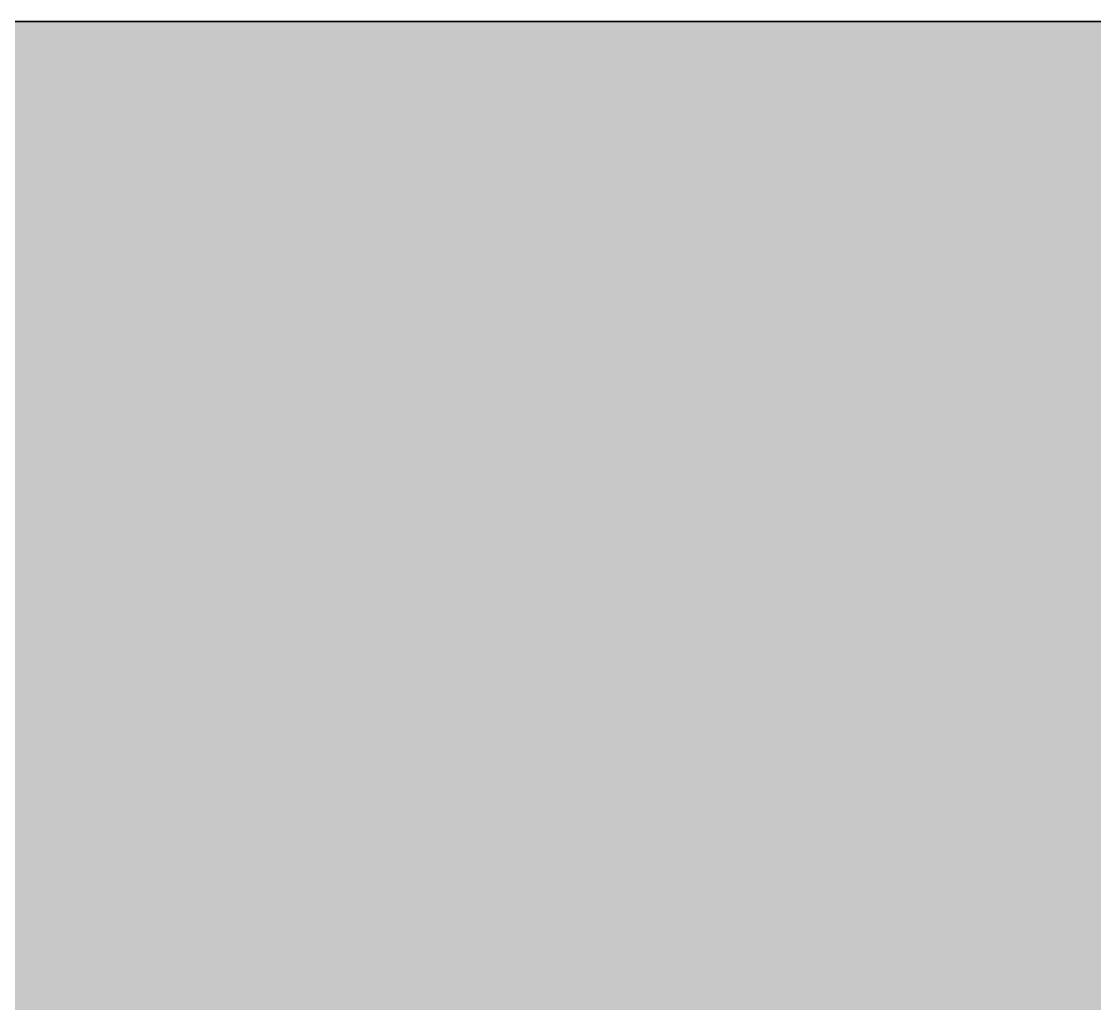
# Model space of a CAD drawing. Header units: metres. Extents: x 294 to 1101, y -498 to -355.
# Drawn here: x 498.88864 to 498.89547, y -471.47626 to -471.47001 of the extents above; entities that cross this region are included whole.
import ezdxf

# ---------------------------------------------------------------- set-up
doc = ezdxf.new("R2010")
doc.units = ezdxf.units.M
doc.layers.add('wall', color=7, linetype='Continuous', lineweight=25)

msp = doc.modelspace()

# ---------------------------------------------------------------- hatches: boundary and pattern name
at = {"layer": 'wall'}
h = msp.add_hatch(color=256, dxfattribs=at)
h.dxf.hatch_style = 1
h.paths.add_polyline_path([(500.0685776, -471.4700109), (500.0516976, -471.4700109), (500.0216976, -471.4700109), (499.9508488, -471.4700109), (499.4499824, -471.4700109), (498.4314917, -471.4700109), (498.1789991, -471.4700109), (497.2380682, -471.4700109), (497.233203, -471.4700109), (493.2195736, -471.4700109), (492.7922721, -471.4700109), (492.5040608, -471.4700109), (492.5029556, -471.4700109), (492.5018549, -471.4700109), (492.5007628, -471.4700109), (492.4996838, -471.4700109), (492.4986221, -471.4700109), (492.4975818, -471.4700109), (492.496567, -471.4700109), (492.4955819, -471.4700109), (492.4946302, -471.4700109), (492.4937157, -471.4700109), (492.4928421, -471.4700109), (492.4920127, -471.4700109), (492.4912309, -471.4700109), (492.4904997, -471.4700109), (492.4898221, -471.4700109), (492.4892006, -471.4700109), (492.4886378, -471.4700109), (492.4881358, -471.4700109), (492.4876967, -471.4700109), (492.4873222, -471.4700109), (492.4870137, -471.4700109), (492.4867725, -471.4700109), (492.4865995, -471.4700109), (492.4864955, -471.4700109), (492.4864608, -471.4700109), (492.3648187, -471.4700109), (492.3328436, -471.4700109), (492.3063253, -471.4700109), (492.3032221, -471.4700109), (492.2999523, -471.4700109), (492.031823, -471.4700109), (489.8948366, -471.4700109), (486.2948366, -471.4700109), (484.7373695, -471.4700109), (484.7373695, -471.6700109), (500.0685776, -471.6700109)])

# ---------------------------------------------------------------- linework, layer by layer
for p, q in [((506.3764345, -471.4700109), (486.2948366, -471.4700109)), ((506.3764345, -471.4700109), (489.8948366, -471.4700109)), ((500.0685776, -471.4700109), (491.5922721, -471.4700109)), ((493.2195736, -471.4700109), (499.4499824, -471.4700109)), ((493.3195736, -471.4700109), (499.3499824, -471.4700109)), ((493.4195736, -471.4700109), (499.2499824, -471.4700109)), ((498.0789991, -471.4700109), (499.6789991, -471.4700109)), ((498.0789991, -471.4700109), (499.6789991, -471.4700109)), ((498.0789991, -471.4700109), (499.6789991, -471.4700109)), ((498.4314917, -471.4700109), (499.8789991, -471.4700109)), ((498.4513353, -471.4700109), (499.3513353, -471.4700109)), ((498.6146875, -471.4700109), (498.8889128, -471.4700109)), ((498.6199917, -471.4700109), (499.2499824, -471.4700109)), ((498.7791053, -471.4700109), (499.0192128, -471.4700109)), ((498.7979999, -471.4700109), (498.9169298, -471.4700109)), ((498.8203759, -471.4700109), (498.8889151, -471.4700109)), ((498.8203782, -471.4700109), (498.8889174, -471.4700109)), ((498.8456105, -471.4700109), (498.9044633, -471.4700109)), ((498.8594269, -471.4700109), (498.8893999, -471.4700109)), ((498.8688932, -471.4700109), (498.9282937, -471.4700109)), ((498.8727746, -471.4700109), (498.8921034, -471.4700109)), ((498.884335, -471.4700109), (498.9006007, -471.4700109)), ((498.884335, -471.4700109), (498.9042315, -471.4700109)), ((498.8868067, -471.4700109), (498.9035659, -471.4700109)), ((498.8881262, -471.4700109), (499.0557358, -471.4700109)), ((498.888386, -471.4700109), (498.8893999, -471.4700109)), ((498.8889006, -471.4700109), (498.8890737, -471.4700109)), ((498.8889016, -471.4700109), (498.8890743, -471.4700109)), ((498.8889016, -471.4700109), (498.8889586, -471.4700109)), ((498.8889037, -471.4700109), (498.8891594, -471.4700109)), ((498.8889037, -471.4700109), (498.8889684, -471.4700109)), ((498.8889058, -471.4700109), (498.8890787, -471.4700109)), ((498.888906, -471.4700109), (498.8894128, -471.4700109)), ((498.888907, -471.4700109), (498.8891426, -471.4700109)), ((498.8889088, -471.4700109), (498.8889586, -471.4700109)), ((498.8889193, -471.4700109), (498.8891266, -471.4700109)), ((498.8889208, -471.4700109), (498.8889684, -471.4700109)), ((498.8889208, -471.4700109), (498.8891587, -471.4700109)), ((498.8889208, -471.4700109), (498.889259, -471.4700109)), ((498.8889282, -471.4700109), (498.8891576, -471.4700109)), ((498.8889289, -471.4700109), (498.889431, -471.4700109)), ((498.8889586, -471.4700109), (498.8889874, -471.4700109)), ((498.8889586, -471.4700109), (498.8889895, -471.4700109)), ((498.8889684, -471.4700109), (498.8891587, -471.4700109)), ((498.8889874, -471.4700109), (498.8890743, -471.4700109)), ((498.8889895, -471.4700109), (498.8890293, -471.4700109)), ((498.8890293, -471.4700109), (498.8890727, -471.4700109)), ((498.8890661, -471.4700109), (498.8891359, -471.4700109)), ((498.8890661, -471.4700109), (498.8891291, -471.4700109)), ((498.8890687, -471.4700109), (498.8895709, -471.4700109)), ((498.8890687, -471.4700109), (498.8894128, -471.4700109)), ((498.8890727, -471.4700109), (498.8891261, -471.4700109)), ((498.8890734, -471.4700109), (498.889113, -471.4700109)), ((498.8890743, -471.4700109), (498.8891139, -471.4700109)), ((498.8890743, -471.4700109), (498.8891274, -471.4700109)), ((498.8890787, -471.4700109), (498.889463, -471.4700109)), ((498.8890977, -471.4700109), (498.8891274, -471.4700109)), ((498.8891261, -471.4700109), (498.8897155, -471.4700109)), ((498.8891265, -471.4700109), (498.8897162, -471.4700109)), ((498.8891266, -471.4700109), (498.8891576, -471.4700109)), ((498.889127, -471.4700109), (498.8892936, -471.4700109)), ((498.8891274, -471.4700109), (498.8895697, -471.4700109)), ((498.8891426, -471.4700109), (498.8893145, -471.4700109)), ((498.8891576, -471.4700109), (498.8892964, -471.4700109)), ((498.8891576, -471.4700109), (498.8893635, -471.4700109)), ((498.8891576, -471.4700109), (498.8893145, -471.4700109)), ((498.8891587, -471.4700109), (498.8893885, -471.4700109)), ((498.8891587, -471.4700109), (498.8893877, -471.4700109)), ((498.8891594, -471.4700109), (498.8898873, -471.4700109)), ((498.8891594, -471.4700109), (498.8893766, -471.4700109)), ((498.8891594, -471.4700109), (498.8895709, -471.4700109)), ((498.8892332, -471.4700109), (498.8892638, -471.4700109)), ((498.889259, -471.4700109), (498.8893885, -471.4700109)), ((498.8892638, -471.4700109), (498.8892964, -471.4700109)), ((498.8892926, -471.4700109), (498.8895854, -471.4700109)), ((498.8892936, -471.4700109), (498.8895697, -471.4700109)), ((498.8892964, -471.4700109), (498.8897171, -471.4700109)), ((498.8892964, -471.4700109), (498.8893635, -471.4700109)), ((498.8893145, -471.4700109), (498.8894137, -471.4700109)), ((498.8893145, -471.4700109), (498.8894603, -471.4700109)), ((498.8893355, -471.4700109), (498.8894897, -471.4700109)), ((498.8893635, -471.4700109), (498.8894603, -471.4700109)), ((498.8893635, -471.4700109), (498.889632, -471.4700109)), ((498.8893766, -471.4700109), (498.8898301, -471.4700109)), ((498.8893877, -471.4700109), (498.8898292, -471.4700109)), ((498.8893885, -471.4700109), (498.8894612, -471.4700109)), ((498.8893885, -471.4700109), (498.8894613, -471.4700109)), ((498.8893999, -471.4700109), (498.8914273, -471.4700109)), ((498.8893999, -471.4700109), (498.949346, -471.4700109)), ((498.8894128, -471.4700109), (498.889463, -471.4700109)), ((498.8894128, -471.4700109), (498.8896208, -471.4700109)), ((498.8894137, -471.4700109), (498.8894604, -471.4700109)), ((498.889431, -471.4700109), (498.8894608, -471.4700109)), ((498.8894603, -471.4700109), (498.8897175, -471.4700109)), ((498.8894604, -471.4700109), (498.8897177, -471.4700109)), ((498.8894608, -471.4700109), (498.8897177, -471.4700109)), ((498.8894612, -471.4700109), (498.8897727, -471.4700109)), ((498.8894613, -471.4700109), (498.8898292, -471.4700109)), ((498.8894613, -471.4700109), (498.8897914, -471.4700109)), ((498.889463, -471.4700109), (498.8895146, -471.4700109)), ((498.8894897, -471.4700109), (498.8897171, -471.4700109)), ((498.8895036, -471.4700109), (498.889587, -471.4700109)), ((498.8895036, -471.4700109), (498.8897164, -471.4700109)), ((498.8895146, -471.4700109), (498.8895908, -471.4700109)), ((498.8895155, -471.4700109), (498.8895791, -471.4700109)), ((498.8895697, -471.4700109), (498.8897164, -471.4700109)), ((498.8895697, -471.4700109), (498.8897927, -471.4700109)), ((498.8895697, -471.4700109), (498.8897928, -471.4700109)), ((498.8895709, -471.4700109), (498.8898552, -471.4700109)), ((498.8895709, -471.4700109), (498.8899473, -471.4700109)), ((498.8895789, -471.4700109), (498.8897917, -471.4700109)), ((498.8895792, -471.4700109), (498.8896777, -471.4700109)), ((498.8895854, -471.4700109), (498.8897155, -471.4700109)), ((498.8895863, -471.4700109), (498.8897925, -471.4700109)), ((498.8895868, -471.4700109), (498.8897921, -471.4700109)), ((498.889587, -471.4700109), (498.8897172, -471.4700109)), ((498.8895908, -471.4700109), (498.8904225, -471.4700109)), ((498.8895908, -471.4700109), (498.8902259, -471.4700109)), ((498.8896208, -471.4700109), (498.8899477, -471.4700109)), ((498.889632, -471.4700109), (498.8897174, -471.4700109)), ((498.8896506, -471.4700109), (498.8896922, -471.4700109)), ((498.8896506, -471.4700109), (498.8896918, -471.4700109)), ((498.8896777, -471.4700109), (498.8897087, -471.4700109)), ((498.8896777, -471.4700109), (498.8897066, -471.4700109)), ((498.8897066, -471.4700109), (498.8897717, -471.4700109)), ((498.8897068, -471.4700109), (498.8897758, -471.4700109)), ((498.8897068, -471.4700109), (498.8897493, -471.4700109)), ((498.8897087, -471.4700109), (498.8897502, -471.4700109)), ((498.8897155, -471.4700109), (498.8897915, -471.4700109)), ((498.8897171, -471.4700109), (498.8897716, -471.4700109)), ((498.8897174, -471.4700109), (498.8897718, -471.4700109)), ((498.8897175, -471.4700109), (498.8897719, -471.4700109)), ((498.8897177, -471.4700109), (498.8897721, -471.4700109)), ((498.889718, -471.4700109), (498.8897727, -471.4700109)), ((498.8897493, -471.4700109), (498.8897918, -471.4700109)), ((498.8897502, -471.4700109), (498.8897921, -471.4700109)), ((498.8897502, -471.4700109), (498.8897921, -471.4700109)), ((498.8897638, -471.4700109), (498.8897931, -471.4700109)), ((498.8897715, -471.4700109), (498.8898277, -471.4700109)), ((498.8897716, -471.4700109), (498.8898277, -471.4700109)), ((498.8897718, -471.4700109), (498.8898279, -471.4700109)), ((498.8897719, -471.4700109), (498.889828, -471.4700109)), ((498.8897721, -471.4700109), (498.8898282, -471.4700109)), ((498.8897727, -471.4700109), (498.8898289, -471.4700109)), ((498.8897914, -471.4700109), (498.8898289, -471.4700109)), ((498.8897915, -471.4700109), (498.8908636, -471.4700109)), ((498.8897925, -471.4700109), (498.8904056, -471.4700109)), ((498.8897927, -471.4700109), (498.8899441, -471.4700109)), ((498.8897928, -471.4700109), (498.889827, -471.4700109)), ((498.8897933, -471.4700109), (498.8898274, -471.4700109)), ((498.8898277, -471.4700109), (498.8898854, -471.4700109)), ((498.8898279, -471.4700109), (498.8898857, -471.4700109)), ((498.889828, -471.4700109), (498.8898858, -471.4700109)), ((498.8898282, -471.4700109), (498.889886, -471.4700109)), ((498.8898289, -471.4700109), (498.8898866, -471.4700109)), ((498.889829, -471.4700109), (498.8898867, -471.4700109)), ((498.8898292, -471.4700109), (498.8898869, -471.4700109)), ((498.8898301, -471.4700109), (498.8898857, -471.4700109)), ((498.8898301, -471.4700109), (498.889887, -471.4700109)), ((498.8898437, -471.4700109), (498.8898854, -471.4700109)), ((498.8898552, -471.4700109), (498.8899477, -471.4700109)), ((498.8898852, -471.4700109), (498.8899265, -471.4700109)), ((498.8898854, -471.4700109), (498.8899448, -471.4700109)), ((498.8898854, -471.4700109), (498.8899449, -471.4700109)), ((498.8898857, -471.4700109), (498.8899451, -471.4700109)), ((498.8898858, -471.4700109), (498.8899452, -471.4700109)), ((498.889886, -471.4700109), (498.8899454, -471.4700109)), ((498.8898866, -471.4700109), (498.889946, -471.4700109)), ((498.8898867, -471.4700109), (498.8899462, -471.4700109)), ((498.8898869, -471.4700109), (498.8899464, -471.4700109)), ((498.889887, -471.4700109), (498.8899465, -471.4700109)), ((498.8898873, -471.4700109), (498.8899467, -471.4700109)), ((498.8898873, -471.4700109), (498.8899471, -471.4700109)), ((498.8899441, -471.4700109), (498.8904223, -471.4700109)), ((498.8899448, -471.4700109), (498.8900032, -471.4700109)), ((498.8899449, -471.4700109), (498.8900032, -471.4700109)), ((498.8899451, -471.4700109), (498.8900034, -471.4700109)), ((498.8899452, -471.4700109), (498.8900036, -471.4700109)), ((498.8899454, -471.4700109), (498.8900037, -471.4700109)), ((498.889946, -471.4700109), (498.8900044, -471.4700109)), ((498.8899462, -471.4700109), (498.8900045, -471.4700109)), ((498.8899464, -471.4700109), (498.8900047, -471.4700109)), ((498.8899465, -471.4700109), (498.8900048, -471.4700109)), ((498.8899467, -471.4700109), (498.890005, -471.4700109)), ((498.8899473, -471.4700109), (498.8900054, -471.4700109)), ((498.8899477, -471.4700109), (498.8900658, -471.4700109)), ((498.8900032, -471.4700109), (498.890063, -471.4700109)), ((498.8900032, -471.4700109), (498.890063, -471.4700109)), ((498.8900034, -471.4700109), (498.8900632, -471.4700109)), ((498.8900036, -471.4700109), (498.8900634, -471.4700109)), ((498.8900037, -471.4700109), (498.8900635, -471.4700109)), ((498.8900044, -471.4700109), (498.8900642, -471.4700109)), ((498.8900045, -471.4700109), (498.8900643, -471.4700109)), ((498.8900047, -471.4700109), (498.8900645, -471.4700109)), ((498.8900048, -471.4700109), (498.8900647, -471.4700109)), ((498.890005, -471.4700109), (498.8900648, -471.4700109)), ((498.8900054, -471.4700109), (498.8900654, -471.4700109)), ((498.8900462, -471.4700109), (498.8900874, -471.4700109)), ((498.8900601, -471.4700109), (498.8904169, -471.4700109)), ((498.890063, -471.4700109), (498.8901242, -471.4700109)), ((498.890063, -471.4700109), (498.8901244, -471.4700109)), ((498.8900632, -471.4700109), (498.8901245, -471.4700109)), ((498.8900634, -471.4700109), (498.8901247, -471.4700109)), ((498.8900635, -471.4700109), (498.8901248, -471.4700109)), ((498.8900642, -471.4700109), (498.8901254, -471.4700109)), ((498.8900643, -471.4700109), (498.8901256, -471.4700109)), ((498.8900645, -471.4700109), (498.8901258, -471.4700109)), ((498.8900647, -471.4700109), (498.890126, -471.4700109)), ((498.8900648, -471.4700109), (498.8901261, -471.4700109)), ((498.8900654, -471.4700109), (498.8901265, -471.4700109)), ((498.8900658, -471.4700109), (498.8901899, -471.4700109)), ((498.8901242, -471.4700109), (498.890187, -471.4700109)), ((498.8901244, -471.4700109), (498.8901871, -471.4700109)), ((498.8901245, -471.4700109), (498.8901873, -471.4700109)), ((498.8901247, -471.4700109), (498.8901875, -471.4700109)), ((498.8901248, -471.4700109), (498.8901876, -471.4700109)), ((498.8901254, -471.4700109), (498.8901882, -471.4700109)), ((498.8901256, -471.4700109), (498.8901884, -471.4700109)), ((498.8901258, -471.4700109), (498.8901885, -471.4700109)), ((498.890126, -471.4700109), (498.8901888, -471.4700109)), ((498.8901261, -471.4700109), (498.8901889, -471.4700109)), ((498.8901265, -471.4700109), (498.8901895, -471.4700109)), ((498.8901634, -471.4700109), (498.8902155, -471.4700109)), ((498.8901868, -471.4700109), (498.8902436, -471.4700109)), ((498.890187, -471.4700109), (498.8902438, -471.4700109)), ((498.8901873, -471.4700109), (498.8902441, -471.4700109)), ((498.8901875, -471.4700109), (498.8902443, -471.4700109)), ((498.8901876, -471.4700109), (498.8902444, -471.4700109)), ((498.8901882, -471.4700109), (498.890245, -471.4700109)), ((498.8901884, -471.4700109), (498.8902452, -471.4700109)), ((498.8901885, -471.4700109), (498.8902453, -471.4700109)), ((498.8901888, -471.4700109), (498.8902457, -471.4700109)), ((498.8901889, -471.4700109), (498.8902457, -471.4700109)), ((498.8901895, -471.4700109), (498.8902698, -471.4700109)), ((498.8901895, -471.4700109), (498.890246, -471.4700109)), ((498.8901899, -471.4700109), (498.8903046, -471.4700109)), ((498.8901899, -471.4700109), (498.8902355, -471.4700109)), ((498.8902259, -471.4700109), (498.8902662, -471.4700109)), ((498.8902355, -471.4700109), (498.8903138, -471.4700109)), ((498.8902438, -471.4700109), (498.8903017, -471.4700109)), ((498.8902439, -471.4700109), (498.8903019, -471.4700109)), ((498.8902439, -471.4700109), (498.8903019, -471.4700109)), ((498.8902439, -471.4700109), (498.8903018, -471.4700109)), ((498.8902441, -471.4700109), (498.890302, -471.4700109)), ((498.8902443, -471.4700109), (498.8903022, -471.4700109)), ((498.8902444, -471.4700109), (498.8903023, -471.4700109)), ((498.890245, -471.4700109), (498.8903029, -471.4700109)), ((498.8902452, -471.4700109), (498.8903031, -471.4700109)), ((498.8902453, -471.4700109), (498.8903033, -471.4700109)), ((498.8902457, -471.4700109), (498.8903036, -471.4700109)), ((498.8902457, -471.4700109), (498.8903036, -471.4700109)), ((498.8902662, -471.4700109), (498.8903138, -471.4700109)), ((498.8902698, -471.4700109), (498.890304, -471.4700109)), ((498.8902698, -471.4700109), (498.8903698, -471.4700109)), ((498.8902698, -471.4700109), (498.89037, -471.4700109)), ((498.8902751, -471.4700109), (498.8903043, -471.4700109)), ((498.8903017, -471.4700109), (498.8903608, -471.4700109)), ((498.8903019, -471.4700109), (498.890361, -471.4700109)), ((498.8903019, -471.4700109), (498.8903609, -471.4700109)), ((498.890302, -471.4700109), (498.890361, -471.4700109)), ((498.8903022, -471.4700109), (498.8903613, -471.4700109)), ((498.8903023, -471.4700109), (498.8903613, -471.4700109)), ((498.8903029, -471.4700109), (498.890362, -471.4700109)), ((498.8903031, -471.4700109), (498.8903622, -471.4700109)), ((498.8903033, -471.4700109), (498.8903623, -471.4700109)), ((498.8903036, -471.4700109), (498.8903627, -471.4700109)), ((498.8903036, -471.4700109), (498.8903627, -471.4700109)), ((498.8903046, -471.4700109), (498.8904238, -471.4700109)), ((498.8903138, -471.4700109), (498.8904225, -471.4700109)), ((498.8903138, -471.4700109), (498.8903639, -471.4700109)), ((498.8903607, -471.4700109), (498.8904189, -471.4700109)), ((498.8903608, -471.4700109), (498.8904209, -471.4700109)), ((498.8903609, -471.4700109), (498.8904211, -471.4700109)), ((498.890361, -471.4700109), (498.8904212, -471.4700109)), ((498.890361, -471.4700109), (498.8904212, -471.4700109)), ((498.8903613, -471.4700109), (498.8904215, -471.4700109)), ((498.890362, -471.4700109), (498.8904221, -471.4700109)), ((498.8903622, -471.4700109), (498.8904224, -471.4700109)), ((498.8903623, -471.4700109), (498.8904225, -471.4700109)), ((498.8903627, -471.4700109), (498.8904228, -471.4700109)), ((498.8903639, -471.4700109), (498.8904232, -471.4700109)), ((498.89037, -471.4700109), (498.8904822, -471.4700109)), ((498.89037, -471.4700109), (498.8904487, -471.4700109)), ((498.8904169, -471.4700109), (498.8906842, -471.4700109)), ((498.8904179, -471.4700109), (498.8904466, -471.4700109)), ((498.8904189, -471.4700109), (498.8904798, -471.4700109)), ((498.8904209, -471.4700109), (498.8904799, -471.4700109)), ((498.8904215, -471.4700109), (498.8904805, -471.4700109)), ((498.8904215, -471.4700109), (498.8904805, -471.4700109)), ((498.8904221, -471.4700109), (498.8904811, -471.4700109)), ((498.8904223, -471.4700109), (498.8906852, -471.4700109)), ((498.8904223, -471.4700109), (498.8905392, -471.4700109)), ((498.8904224, -471.4700109), (498.8904814, -471.4700109)), ((498.8904225, -471.4700109), (498.8904815, -471.4700109)), ((498.8904225, -471.4700109), (498.8906648, -471.4700109)), ((498.8904225, -471.4700109), (498.8904917, -471.4700109)), ((498.8904225, -471.4700109), (498.8906246, -471.4700109)), ((498.8904228, -471.4700109), (498.8904818, -471.4700109)), ((498.8904232, -471.4700109), (498.8904917, -471.4700109)), ((498.8904238, -471.4700109), (498.8905428, -471.4700109)), ((498.8904416, -471.4700109), (498.8904802, -471.4700109)), ((498.8904466, -471.4700109), (498.8906288, -471.4700109)), ((498.8904487, -471.4700109), (498.8905258, -471.4700109)), ((498.8904798, -471.4700109), (498.8905398, -471.4700109)), ((498.8904799, -471.4700109), (498.8905399, -471.4700109)), ((498.8904801, -471.4700109), (498.8905401, -471.4700109)), ((498.8904802, -471.4700109), (498.8905402, -471.4700109)), ((498.8904802, -471.4700109), (498.8905402, -471.4700109)), ((498.8904805, -471.4700109), (498.8905405, -471.4700109)), ((498.8904805, -471.4700109), (498.8905405, -471.4700109)), ((498.8904811, -471.4700109), (498.8905411, -471.4700109)), ((498.8904814, -471.4700109), (498.8905414, -471.4700109)), ((498.8904815, -471.4700109), (498.8905415, -471.4700109)), ((498.8904818, -471.4700109), (498.8905418, -471.4700109)), ((498.8904822, -471.4700109), (498.8905087, -471.4700109)), ((498.8904917, -471.4700109), (498.8905749, -471.4700109)), ((498.8905087, -471.4700109), (498.8905425, -471.4700109)), ((498.8905087, -471.4700109), (498.8905422, -471.4700109)), ((498.8905168, -471.4700109), (498.8905428, -471.4700109)), ((498.8905398, -471.4700109), (498.8906008, -471.4700109)), ((498.8905399, -471.4700109), (498.8906009, -471.4700109)), ((498.8905401, -471.4700109), (498.8906011, -471.4700109)), ((498.8905402, -471.4700109), (498.8906012, -471.4700109)), ((498.8905402, -471.4700109), (498.8906013, -471.4700109)), ((498.8905405, -471.4700109), (498.8906015, -471.4700109)), ((498.8905405, -471.4700109), (498.8906015, -471.4700109)), ((498.8905411, -471.4700109), (498.8906021, -471.4700109)), ((498.8905414, -471.4700109), (498.8906024, -471.4700109)), ((498.8905415, -471.4700109), (498.8906025, -471.4700109)), ((498.8905418, -471.4700109), (498.8906028, -471.4700109)), ((498.8905425, -471.4700109), (498.8906032, -471.4700109)), ((498.8905425, -471.4700109), (498.8906314, -471.4700109)), ((498.8905428, -471.4700109), (498.8906658, -471.4700109)), ((498.8905563, -471.4700109), (498.8906667, -471.4700109)), ((498.8905749, -471.4700109), (498.8906648, -471.4700109)), ((498.8906008, -471.4700109), (498.8906628, -471.4700109)), ((498.8906009, -471.4700109), (498.8906629, -471.4700109)), ((498.8906011, -471.4700109), (498.8906631, -471.4700109)), ((498.8906012, -471.4700109), (498.8906632, -471.4700109)), ((498.8906013, -471.4700109), (498.8906633, -471.4700109)), ((498.8906015, -471.4700109), (498.8906635, -471.4700109)), ((498.8906021, -471.4700109), (498.8906641, -471.4700109)), ((498.8906024, -471.4700109), (498.8906644, -471.4700109)), ((498.8906025, -471.4700109), (498.8906645, -471.4700109)), ((498.8906028, -471.4700109), (498.8906648, -471.4700109)), ((498.8906032, -471.4700109), (498.8906314, -471.4700109)), ((498.890623, -471.4700109), (498.8906635, -471.4700109)), ((498.890623, -471.4700109), (498.8906635, -471.4700109)), ((498.8906288, -471.4700109), (498.8911455, -471.4700109)), ((498.8906288, -471.4700109), (498.8907244, -471.4700109)), ((498.8906314, -471.4700109), (498.8906667, -471.4700109)), ((498.8906314, -471.4700109), (498.8906655, -471.4700109)), ((498.8906628, -471.4700109), (498.8907184, -471.4700109)), ((498.8906629, -471.4700109), (498.8907186, -471.4700109)), ((498.8906631, -471.4700109), (498.8907189, -471.4700109)), ((498.8906632, -471.4700109), (498.8907189, -471.4700109)), ((498.8906633, -471.4700109), (498.8907191, -471.4700109)), ((498.8906635, -471.4700109), (498.8907192, -471.4700109)), ((498.8906635, -471.4700109), (498.8907192, -471.4700109)), ((498.8906641, -471.4700109), (498.8907198, -471.4700109)), ((498.8906644, -471.4700109), (498.8907201, -471.4700109)), ((498.8906645, -471.4700109), (498.8907202, -471.4700109)), ((498.8906648, -471.4700109), (498.8907205, -471.4700109)), ((498.8906648, -471.4700109), (498.890697, -471.4700109)), ((498.8906648, -471.4700109), (498.8907752, -471.4700109)), ((498.8906655, -471.4700109), (498.8907209, -471.4700109)), ((498.8906655, -471.4700109), (498.8907473, -471.4700109)), ((498.8906658, -471.4700109), (498.8907781, -471.4700109)), ((498.8906658, -471.4700109), (498.890737, -471.4700109)), ((498.8906852, -471.4700109), (498.8908647, -471.4700109)), ((498.890697, -471.4700109), (498.890737, -471.4700109)), ((498.8907186, -471.4700109), (498.8907751, -471.4700109)), ((498.8907189, -471.4700109), (498.8907754, -471.4700109)), ((498.8907189, -471.4700109), (498.8907754, -471.4700109)), ((498.8907191, -471.4700109), (498.8907756, -471.4700109)), ((498.8907192, -471.4700109), (498.8907757, -471.4700109)), ((498.8907192, -471.4700109), (498.8907757, -471.4700109)), ((498.8907198, -471.4700109), (498.8907763, -471.4700109)), ((498.8907201, -471.4700109), (498.8907766, -471.4700109)), ((498.8907202, -471.4700109), (498.8907767, -471.4700109)), ((498.8907205, -471.4700109), (498.890777, -471.4700109)), ((498.8907209, -471.4700109), (498.8907473, -471.4700109)), ((498.8907244, -471.4700109), (498.8907563, -471.4700109)), ((498.8907244, -471.4700109), (498.8911808, -471.4700109)), ((498.890737, -471.4700109), (498.8907914, -471.4700109)), ((498.890737, -471.4700109), (498.8907781, -471.4700109)), ((498.8907473, -471.4700109), (498.8907781, -471.4700109)), ((498.8907473, -471.4700109), (498.8907774, -471.4700109)), ((498.8907473, -471.4700109), (498.8908082, -471.4700109)), ((498.8907563, -471.4700109), (498.890842, -471.4700109)), ((498.8907751, -471.4700109), (498.8908324, -471.4700109)), ((498.8907752, -471.4700109), (498.8915418, -471.4700109)), ((498.8907754, -471.4700109), (498.8908327, -471.4700109)), ((498.8907754, -471.4700109), (498.8908327, -471.4700109)), ((498.8907756, -471.4700109), (498.8908329, -471.4700109)), ((498.8907757, -471.4700109), (498.890833, -471.4700109)), ((498.8907757, -471.4700109), (498.890833, -471.4700109)), ((498.8907763, -471.4700109), (498.8908336, -471.4700109)), ((498.8907766, -471.4700109), (498.8908339, -471.4700109)), ((498.8907767, -471.4700109), (498.8908339, -471.4700109)), ((498.890777, -471.4700109), (498.8908343, -471.4700109)), ((498.8907781, -471.4700109), (498.8908933, -471.4700109)), ((498.8907781, -471.4700109), (498.8908082, -471.4700109)), ((498.8908082, -471.4700109), (498.8908347, -471.4700109)), ((498.8908324, -471.4700109), (498.8908657, -471.4700109)), ((498.8908324, -471.4700109), (498.8908784, -471.4700109)), ((498.8908327, -471.4700109), (498.8908907, -471.4700109)), ((498.8908327, -471.4700109), (498.8908907, -471.4700109)), ((498.8908329, -471.4700109), (498.890891, -471.4700109)), ((498.890833, -471.4700109), (498.890891, -471.4700109)), ((498.890833, -471.4700109), (498.890891, -471.4700109)), ((498.8908336, -471.4700109), (498.8908916, -471.4700109)), ((498.8908339, -471.4700109), (498.890892, -471.4700109)), ((498.8908339, -471.4700109), (498.8908919, -471.4700109)), ((498.8908343, -471.4700109), (498.8908923, -471.4700109)), ((498.8908347, -471.4700109), (498.8908624, -471.4700109)), ((498.8908624, -471.4700109), (498.8909214, -471.4700109)), ((498.8908624, -471.4700109), (498.8908933, -471.4700109)), ((498.8908636, -471.4700109), (498.8922885, -471.4700109)), ((498.8908645, -471.4700109), (498.8911708, -471.4700109)), ((498.8908647, -471.4700109), (498.8910552, -471.4700109)), ((498.8908647, -471.4700109), (498.8909993, -471.4700109)), ((498.8908657, -471.4700109), (498.8909007, -471.4700109)), ((498.8908777, -471.4700109), (498.8909255, -471.4700109)), ((498.8908897, -471.4700109), (498.8909997, -471.4700109)), ((498.8908907, -471.4700109), (498.8909453, -471.4700109)), ((498.8908907, -471.4700109), (498.8909453, -471.4700109)), ((498.890891, -471.4700109), (498.8909456, -471.4700109)), ((498.890891, -471.4700109), (498.8909456, -471.4700109)), ((498.890891, -471.4700109), (498.8909456, -471.4700109)), ((498.8908916, -471.4700109), (498.8909462, -471.4700109)), ((498.8908919, -471.4700109), (498.8909465, -471.4700109)), ((498.890892, -471.4700109), (498.8909466, -471.4700109)), ((498.8908923, -471.4700109), (498.8909469, -471.4700109)), ((498.8908933, -471.4700109), (498.8910032, -471.4700109)), ((498.8908933, -471.4700109), (498.8909214, -471.4700109)), ((498.8909007, -471.4700109), (498.890945, -471.4700109)), ((498.8909214, -471.4700109), (498.8909473, -471.4700109)), ((498.890945, -471.4700109), (498.8910002, -471.4700109)), ((498.8909453, -471.4700109), (498.8910005, -471.4700109)), ((498.8909453, -471.4700109), (498.8910005, -471.4700109)), ((498.8909456, -471.4700109), (498.8910008, -471.4700109)), ((498.8909456, -471.4700109), (498.8910009, -471.4700109)), ((498.8909456, -471.4700109), (498.8910009, -471.4700109)), ((498.8909462, -471.4700109), (498.8910015, -471.4700109)), ((498.8909465, -471.4700109), (498.8910018, -471.4700109)), ((498.8909466, -471.4700109), (498.8910018, -471.4700109)), ((498.8909469, -471.4700109), (498.8910022, -471.4700109)), ((498.8909473, -471.4700109), (498.8909743, -471.4700109)), ((498.8909743, -471.4700109), (498.8910314, -471.4700109)), ((498.8909743, -471.4700109), (498.8910216, -471.4700109)), ((498.8909743, -471.4700109), (498.8910025, -471.4700109)), ((498.8909892, -471.4700109), (498.8910216, -471.4700109)), ((498.8909995, -471.4700109), (498.8910554, -471.4700109)), ((498.8909997, -471.4700109), (498.8910556, -471.4700109)), ((498.8910002, -471.4700109), (498.8910561, -471.4700109)), ((498.8910005, -471.4700109), (498.8910564, -471.4700109)), ((498.8910005, -471.4700109), (498.8910564, -471.4700109)), ((498.8910008, -471.4700109), (498.8910567, -471.4700109)), ((498.8910015, -471.4700109), (498.8910573, -471.4700109)), ((498.8910018, -471.4700109), (498.8910577, -471.4700109)), ((498.8910018, -471.4700109), (498.8910577, -471.4700109)), ((498.8910022, -471.4700109), (498.891058, -471.4700109)), ((498.8910032, -471.4700109), (498.8911156, -471.4700109)), ((498.8910314, -471.4700109), (498.8910887, -471.4700109)), ((498.8910314, -471.4700109), (498.8910584, -471.4700109)), ((498.8910552, -471.4700109), (498.8911117, -471.4700109)), ((498.8910554, -471.4700109), (498.8911119, -471.4700109)), ((498.8910556, -471.4700109), (498.8911121, -471.4700109)), ((498.8910561, -471.4700109), (498.8911126, -471.4700109)), ((498.8910564, -471.4700109), (498.8911129, -471.4700109)), ((498.8910564, -471.4700109), (498.891113, -471.4700109)), ((498.8910567, -471.4700109), (498.8911132, -471.4700109)), ((498.8910572, -471.4700109), (498.8910871, -471.4700109)), ((498.8910573, -471.4700109), (498.8911139, -471.4700109)), ((498.8910577, -471.4700109), (498.8911142, -471.4700109)), ((498.8910577, -471.4700109), (498.8910876, -471.4700109)), ((498.891058, -471.4700109), (498.8911146, -471.4700109)), ((498.891058, -471.4700109), (498.8910881, -471.4700109)), ((498.8910584, -471.4700109), (498.8910887, -471.4700109)), ((498.8910869, -471.4700109), (498.8911153, -471.4700109)), ((498.8910871, -471.4700109), (498.8911139, -471.4700109)), ((498.8910871, -471.4700109), (498.8911724, -471.4700109)), ((498.8910876, -471.4700109), (498.8911142, -471.4700109)), ((498.8910876, -471.4700109), (498.8911142, -471.4700109)), ((498.8910881, -471.4700109), (498.8911149, -471.4700109)), ((498.8910881, -471.4700109), (498.8911734, -471.4700109)), ((498.8910887, -471.4700109), (498.8911736, -471.4700109)), ((498.8911119, -471.4700109), (498.8911705, -471.4700109)), ((498.8911121, -471.4700109), (498.8911707, -471.4700109)), ((498.8911126, -471.4700109), (498.8911713, -471.4700109)), ((498.8911129, -471.4700109), (498.8911715, -471.4700109)), ((498.891113, -471.4700109), (498.8911716, -471.4700109)), ((498.8911132, -471.4700109), (498.8911718, -471.4700109)), ((498.8911133, -471.4700109), (498.891172, -471.4700109)), ((498.8911139, -471.4700109), (498.8911725, -471.4700109)), ((498.8911142, -471.4700109), (498.8911728, -471.4700109)), ((498.8911142, -471.4700109), (498.8911728, -471.4700109)), ((498.8911146, -471.4700109), (498.8911732, -471.4700109)), ((498.8911156, -471.4700109), (498.8912335, -471.4700109)), ((498.8911156, -471.4700109), (498.8912216, -471.4700109)), ((498.8911578, -471.4700109), (498.8911982, -471.4700109)), ((498.8911698, -471.4700109), (498.891536, -471.4700109)), ((498.8911705, -471.4700109), (498.8912298, -471.4700109)), ((498.8911707, -471.4700109), (498.89123, -471.4700109)), ((498.8911708, -471.4700109), (498.8915343, -471.4700109)), ((498.891171, -471.4700109), (498.8912296, -471.4700109)), ((498.8911713, -471.4700109), (498.8912305, -471.4700109)), ((498.8911715, -471.4700109), (498.8912308, -471.4700109)), ((498.8911716, -471.4700109), (498.8912343, -471.4700109)), ((498.8911718, -471.4700109), (498.8912311, -471.4700109)), ((498.891172, -471.4700109), (498.8912347, -471.4700109)), ((498.8911725, -471.4700109), (498.8912318, -471.4700109)), ((498.8911728, -471.4700109), (498.8912321, -471.4700109)), ((498.8911728, -471.4700109), (498.8912355, -471.4700109)), ((498.8911732, -471.4700109), (498.8912325, -471.4700109)), ((498.8911736, -471.4700109), (498.8912366, -471.4700109)), ((498.8911808, -471.4700109), (498.8912277, -471.4700109)), ((498.8911982, -471.4700109), (498.8912562, -471.4700109)), ((498.8912216, -471.4700109), (498.8915418, -471.4700109)), ((498.891224, -471.4700109), (498.8912568, -471.4700109)), ((498.8912277, -471.4700109), (498.8912562, -471.4700109)), ((498.8912296, -471.4700109), (498.8912896, -471.4700109)), ((498.8912298, -471.4700109), (498.8912898, -471.4700109)), ((498.89123, -471.4700109), (498.89129, -471.4700109)), ((498.8912305, -471.4700109), (498.8912905, -471.4700109)), ((498.8912308, -471.4700109), (498.8912908, -471.4700109)), ((498.8912311, -471.4700109), (498.8912911, -471.4700109)), ((498.8912318, -471.4700109), (498.8912917, -471.4700109)), ((498.8912321, -471.4700109), (498.8912921, -471.4700109)), ((498.8912325, -471.4700109), (498.8912924, -471.4700109)), ((498.8912335, -471.4700109), (498.8912858, -471.4700109)), ((498.8912343, -471.4700109), (498.8912909, -471.4700109)), ((498.8912347, -471.4700109), (498.8912912, -471.4700109)), ((498.8912355, -471.4700109), (498.8912921, -471.4700109)), ((498.8912362, -471.4700109), (498.8912738, -471.4700109)), ((498.8912366, -471.4700109), (498.8912928, -471.4700109)), ((498.8912366, -471.4700109), (498.8913243, -471.4700109)), ((498.8912465, -471.4700109), (498.8912738, -471.4700109)), ((498.8912548, -471.4700109), (498.8912963, -471.4700109)), ((498.8912562, -471.4700109), (498.8912884, -471.4700109)), ((498.8912568, -471.4700109), (498.891354, -471.4700109)), ((498.8912858, -471.4700109), (498.891354, -471.4700109)), ((498.8912884, -471.4700109), (498.8913249, -471.4700109)), ((498.8912895, -471.4700109), (498.8913501, -471.4700109)), ((498.8912896, -471.4700109), (498.8913502, -471.4700109)), ((498.8912898, -471.4700109), (498.8913503, -471.4700109)), ((498.89129, -471.4700109), (498.8913506, -471.4700109)), ((498.8912905, -471.4700109), (498.8913511, -471.4700109)), ((498.8912908, -471.4700109), (498.8913514, -471.4700109)), ((498.8912909, -471.4700109), (498.8913515, -471.4700109)), ((498.8912911, -471.4700109), (498.8913517, -471.4700109)), ((498.8912912, -471.4700109), (498.8913518, -471.4700109)), ((498.8912917, -471.4700109), (498.8913523, -471.4700109)), ((498.8912921, -471.4700109), (498.8913527, -471.4700109)), ((498.8912924, -471.4700109), (498.891353, -471.4700109)), ((498.8912928, -471.4700109), (498.8913243, -471.4700109)), ((498.8912963, -471.4700109), (498.8913501, -471.4700109)), ((498.8913243, -471.4700109), (498.891354, -471.4700109)), ((498.8913243, -471.4700109), (498.8913881, -471.4700109)), ((498.8913249, -471.4700109), (498.8913667, -471.4700109)), ((498.8913253, -471.4700109), (498.8913962, -471.4700109)), ((498.8913502, -471.4700109), (498.8914116, -471.4700109)), ((498.8913503, -471.4700109), (498.8914118, -471.4700109)), ((498.8913506, -471.4700109), (498.891412, -471.4700109)), ((498.8913511, -471.4700109), (498.8914125, -471.4700109)), ((498.8913514, -471.4700109), (498.8914128, -471.4700109)), ((498.8913515, -471.4700109), (498.8913858, -471.4700109)), ((498.8913517, -471.4700109), (498.8914131, -471.4700109)), ((498.8913518, -471.4700109), (498.8913862, -471.4700109)), ((498.8913523, -471.4700109), (498.8914137, -471.4700109)), ((498.8913527, -471.4700109), (498.8914141, -471.4700109)), ((498.8913527, -471.4700109), (498.8913871, -471.4700109)), ((498.891353, -471.4700109), (498.8914145, -471.4700109)), ((498.891353, -471.4700109), (498.8913876, -471.4700109)), ((498.8913534, -471.4700109), (498.891388, -471.4700109)), ((498.8913537, -471.4700109), (498.891388, -471.4700109)), ((498.891354, -471.4700109), (498.8913884, -471.4700109)), ((498.891354, -471.4700109), (498.8913885, -471.4700109)), ((498.8913667, -471.4700109), (498.8914157, -471.4700109)), ((498.8913858, -471.4700109), (498.891475, -471.4700109)), ((498.8913862, -471.4700109), (498.8914134, -471.4700109)), ((498.8913862, -471.4700109), (498.8914753, -471.4700109)), ((498.8913866, -471.4700109), (498.8914134, -471.4700109)), ((498.8913871, -471.4700109), (498.8914141, -471.4700109)), ((498.8913871, -471.4700109), (498.8914762, -471.4700109)), ((498.8913876, -471.4700109), (498.8914148, -471.4700109)), ((498.8913876, -471.4700109), (498.8914767, -471.4700109)), ((498.891388, -471.4700109), (498.8914148, -471.4700109)), ((498.8913881, -471.4700109), (498.8914772, -471.4700109)), ((498.8913884, -471.4700109), (498.8914775, -471.4700109)), ((498.8913886, -471.4700109), (498.8915418, -471.4700109)), ((498.8914116, -471.4700109), (498.8914737, -471.4700109)), ((498.8914118, -471.4700109), (498.8914738, -471.4700109)), ((498.891412, -471.4700109), (498.891474, -471.4700109)), ((498.8914125, -471.4700109), (498.8914746, -471.4700109)), ((498.8914128, -471.4700109), (498.8914748, -471.4700109)), ((498.8914131, -471.4700109), (498.8914752, -471.4700109)), ((498.8914137, -471.4700109), (498.8914758, -471.4700109)), ((498.8914141, -471.4700109), (498.8914762, -471.4700109)), ((498.8914145, -471.4700109), (498.8914765, -471.4700109)), ((498.8914148, -471.4700109), (498.8914772, -471.4700109)), ((498.8914281, -471.4700109), (498.8914654, -471.4700109)), ((498.8914654, -471.4700109), (498.8915363, -471.4700109)), ((498.8914736, -471.4700109), (498.8915363, -471.4700109)), ((498.8914737, -471.4700109), (498.8915364, -471.4700109)), ((498.8914738, -471.4700109), (498.8915365, -471.4700109)), ((498.891474, -471.4700109), (498.8915367, -471.4700109)), ((498.8914746, -471.4700109), (498.8915373, -471.4700109)), ((498.8914747, -471.4700109), (498.8915383, -471.4700109)), ((498.8914748, -471.4700109), (498.8915375, -471.4700109)), ((498.891475, -471.4700109), (498.8915413, -471.4700109)), ((498.8914752, -471.4700109), (498.8915378, -471.4700109)), ((498.8914753, -471.4700109), (498.8915417, -471.4700109)), ((498.8914758, -471.4700109), (498.8915385, -471.4700109)), ((498.8914762, -471.4700109), (498.8915389, -471.4700109)), ((498.8914762, -471.4700109), (498.8915426, -471.4700109)), ((498.8914765, -471.4700109), (498.8915392, -471.4700109)), ((498.8914772, -471.4700109), (498.8915436, -471.4700109)), ((498.8914772, -471.4700109), (498.8915433, -471.4700109)), ((498.8914775, -471.4700109), (498.8915439, -471.4700109)), ((498.8915343, -471.4700109), (498.8919833, -471.4700109)), ((498.8915343, -471.4700109), (498.891804, -471.4700109)), ((498.8915343, -471.4700109), (498.8917048, -471.4700109)), ((498.8915343, -471.4700109), (498.8917402, -471.4700109)), ((498.891536, -471.4700109), (498.8919823, -471.4700109)), ((498.8915363, -471.4700109), (498.8915813, -471.4700109)), ((498.8915363, -471.4700109), (498.8915652, -471.4700109)), ((498.8915364, -471.4700109), (498.8915797, -471.4700109)), ((498.8915364, -471.4700109), (498.8915906, -471.4700109)), ((498.8915365, -471.4700109), (498.8915998, -471.4700109)), ((498.8915367, -471.4700109), (498.8916001, -471.4700109)), ((498.8915373, -471.4700109), (498.8916006, -471.4700109)), ((498.8915375, -471.4700109), (498.8916009, -471.4700109)), ((498.8915378, -471.4700109), (498.8916012, -471.4700109)), ((498.8915383, -471.4700109), (498.8916007, -471.4700109)), ((498.8915383, -471.4700109), (498.8916007, -471.4700109)), ((498.8915385, -471.4700109), (498.8916018, -471.4700109)), ((498.8915389, -471.4700109), (498.8916022, -471.4700109)), ((498.8915392, -471.4700109), (498.8916025, -471.4700109)), ((498.8915413, -471.4700109), (498.891601, -471.4700109)), ((498.8915417, -471.4700109), (498.8916013, -471.4700109)), ((498.8915418, -471.4700109), (498.8916435, -471.4700109)), ((498.8915418, -471.4700109), (498.8926157, -471.4700109)), ((498.8915426, -471.4700109), (498.8916419, -471.4700109)), ((498.8915436, -471.4700109), (498.8916036, -471.4700109)), ((498.8915436, -471.4700109), (498.891643, -471.4700109)), ((498.8915439, -471.4700109), (498.8916036, -471.4700109)), ((498.8915843, -471.4700109), (498.8916345, -471.4700109)), ((498.8915906, -471.4700109), (498.8916346, -471.4700109)), ((498.8915998, -471.4700109), (498.8916347, -471.4700109)), ((498.8915998, -471.4700109), (498.8916349, -471.4700109)), ((498.8915998, -471.4700109), (498.89167, -471.4700109)), ((498.8916001, -471.4700109), (498.8916349, -471.4700109)), ((498.8916001, -471.4700109), (498.8916352, -471.4700109)), ((498.8916006, -471.4700109), (498.8916354, -471.4700109)), ((498.8916007, -471.4700109), (498.8916356, -471.4700109)), ((498.8916007, -471.4700109), (498.8916356, -471.4700109)), ((498.8916007, -471.4700109), (498.8916705, -471.4700109)), ((498.8916008, -471.4700109), (498.8916357, -471.4700109)), ((498.8916008, -471.4700109), (498.8916356, -471.4700109)), ((498.8916008, -471.4700109), (498.8916708, -471.4700109)), ((498.8916009, -471.4700109), (498.8916357, -471.4700109)), ((498.8916009, -471.4700109), (498.8916359, -471.4700109)), ((498.8916009, -471.4700109), (498.8916357, -471.4700109)), ((498.891601, -471.4700109), (498.8916407, -471.4700109)), ((498.8916012, -471.4700109), (498.891636, -471.4700109)), ((498.8916013, -471.4700109), (498.8916411, -471.4700109)), ((498.8916015, -471.4700109), (498.8916415, -471.4700109)), ((498.8916015, -471.4700109), (498.8916411, -471.4700109)), ((498.8916018, -471.4700109), (498.8916367, -471.4700109)), ((498.8916022, -471.4700109), (498.891637, -471.4700109)), ((498.8916022, -471.4700109), (498.8916419, -471.4700109)), ((498.8916025, -471.4700109), (498.8916374, -471.4700109)), ((498.8916025, -471.4700109), (498.8916424, -471.4700109)), ((498.8916029, -471.4700109), (498.8916427, -471.4700109)), ((498.8916036, -471.4700109), (498.8916735, -471.4700109)), ((498.8916036, -471.4700109), (498.891643, -471.4700109)), ((498.8916345, -471.4700109), (498.8916696, -471.4700109)), ((498.8916345, -471.4700109), (498.8916696, -471.4700109)), ((498.8916346, -471.4700109), (498.8916696, -471.4700109)), ((498.8916346, -471.4700109), (498.8917403, -471.4700109)), ((498.8916347, -471.4700109), (498.8916698, -471.4700109)), ((498.8916347, -471.4700109), (498.8917406, -471.4700109)), ((498.8916349, -471.4700109), (498.89167, -471.4700109)), ((498.8916349, -471.4700109), (498.8916702, -471.4700109)), ((498.8916354, -471.4700109), (498.8916705, -471.4700109)), ((498.8916356, -471.4700109), (498.8916706, -471.4700109)), ((498.8916357, -471.4700109), (498.8916708, -471.4700109)), ((498.891636, -471.4700109), (498.8916711, -471.4700109)), ((498.8916367, -471.4700109), (498.8916717, -471.4700109)), ((498.891637, -471.4700109), (498.8916721, -471.4700109)), ((498.8916374, -471.4700109), (498.8916725, -471.4700109)), ((498.8916407, -471.4700109), (498.8916711, -471.4700109)), ((498.8916407, -471.4700109), (498.8917416, -471.4700109)), ((498.8916411, -471.4700109), (498.8916714, -471.4700109)), ((498.8916411, -471.4700109), (498.8916713, -471.4700109)), ((498.8916415, -471.4700109), (498.8916714, -471.4700109)), ((498.8916419, -471.4700109), (498.8916725, -471.4700109)), ((498.8916419, -471.4700109), (498.8916721, -471.4700109)), ((498.8916424, -471.4700109), (498.8916728, -471.4700109)), ((498.8916427, -471.4700109), (498.8916728, -471.4700109)), ((498.891643, -471.4700109), (498.8916732, -471.4700109)), ((498.8916434, -471.4700109), (498.8916735, -471.4700109)), ((498.8916696, -471.4700109), (498.8917403, -471.4700109)), ((498.8916698, -471.4700109), (498.891705, -471.4700109)), ((498.89167, -471.4700109), (498.8917052, -471.4700109)), ((498.8916705, -471.4700109), (498.8917057, -471.4700109)), ((498.8916706, -471.4700109), (498.8917413, -471.4700109)), ((498.8916708, -471.4700109), (498.891706, -471.4700109)), ((498.8916708, -471.4700109), (498.891706, -471.4700109)), ((498.8916708, -471.4700109), (498.891706, -471.4700109)), ((498.8916708, -471.4700109), (498.891706, -471.4700109)), ((498.8916708, -471.4700109), (498.891706, -471.4700109)), ((498.8916711, -471.4700109), (498.8917063, -471.4700109)), ((498.8916713, -471.4700109), (498.8917066, -471.4700109)), ((498.8916713, -471.4700109), (498.8917065, -471.4700109)), ((498.8916717, -471.4700109), (498.891707, -471.4700109)), ((498.8916721, -471.4700109), (498.8917073, -471.4700109)), ((498.8916721, -471.4700109), (498.8917073, -471.4700109)), ((498.8916721, -471.4700109), (498.8917428, -471.4700109)), ((498.8916725, -471.4700109), (498.8917077, -471.4700109)), ((498.8916732, -471.4700109), (498.8917081, -471.4700109)), ((498.8916732, -471.4700109), (498.8917438, -471.4700109)), ((498.8916735, -471.4700109), (498.8917442, -471.4700109)), ((498.8917049, -471.4700109), (498.8917414, -471.4700109)), ((498.891705, -471.4700109), (498.8917404, -471.4700109)), ((498.8917052, -471.4700109), (498.8917406, -471.4700109)), ((498.8917057, -471.4700109), (498.8917411, -471.4700109)), ((498.891706, -471.4700109), (498.8917414, -471.4700109)), ((498.891706, -471.4700109), (498.8917414, -471.4700109)), ((498.891706, -471.4700109), (498.8918054, -471.4700109)), ((498.8917063, -471.4700109), (498.8917417, -471.4700109)), ((498.8917063, -471.4700109), (498.8917416, -471.4700109)), ((498.8917065, -471.4700109), (498.8917421, -471.4700109)), ((498.8917065, -471.4700109), (498.8917419, -471.4700109)), ((498.8917069, -471.4700109), (498.8917424, -471.4700109)), ((498.891707, -471.4700109), (498.8917424, -471.4700109)), ((498.8917073, -471.4700109), (498.8917428, -471.4700109)), ((498.8917077, -471.4700109), (498.8917431, -471.4700109)), ((498.8917079, -471.4700109), (498.8917435, -471.4700109)), ((498.8917081, -471.4700109), (498.8917438, -471.4700109)), ((498.8917402, -471.4700109), (498.8918041, -471.4700109)), ((498.8917403, -471.4700109), (498.8918041, -471.4700109)), ((498.8917403, -471.4700109), (498.8918042, -471.4700109)), ((498.8917404, -471.4700109), (498.8918042, -471.4700109)), ((498.8917406, -471.4700109), (498.8918045, -471.4700109)), ((498.8917411, -471.4700109), (498.891805, -471.4700109)), ((498.8917413, -471.4700109), (498.8918051, -471.4700109)), ((498.8917414, -471.4700109), (498.8918041, -471.4700109)), ((498.8917414, -471.4700109), (498.8918053, -471.4700109)), ((498.8917416, -471.4700109), (498.8918054, -471.4700109)), ((498.8917417, -471.4700109), (498.8918056, -471.4700109)), ((498.8917419, -471.4700109), (498.8918058, -471.4700109)), ((498.8917424, -471.4700109), (498.8918062, -471.4700109)), ((498.8917428, -471.4700109), (498.8918066, -471.4700109)), ((498.8917428, -471.4700109), (498.8918066, -471.4700109)), ((498.8917431, -471.4700109), (498.8918069, -471.4700109)), ((498.8917438, -471.4700109), (498.8918073, -471.4700109)), ((498.8917438, -471.4700109), (498.8918431, -471.4700109)), ((498.8917442, -471.4700109), (498.8918724, -471.4700109)), ((498.8917443, -471.4700109), (498.8918724, -471.4700109)), ((498.891804, -471.4700109), (498.8928676, -471.4700109)), ((498.8918042, -471.4700109), (498.8945341, -471.4700109)), ((498.8918042, -471.4700109), (498.8922899, -471.4700109)), ((498.8918045, -471.4700109), (498.893535, -471.4700109)), ((498.8918045, -471.4700109), (498.8922901, -471.4700109)), ((498.8918047, -471.4700109), (498.8918694, -471.4700109)), ((498.891805, -471.4700109), (498.8918694, -471.4700109)), ((498.8918051, -471.4700109), (498.8918695, -471.4700109)), ((498.8918053, -471.4700109), (498.8918697, -471.4700109)), ((498.8918054, -471.4700109), (498.8918698, -471.4700109)), ((498.8918054, -471.4700109), (498.8918916, -471.4700109)), ((498.8918056, -471.4700109), (498.89187, -471.4700109)), ((498.8918058, -471.4700109), (498.8918919, -471.4700109)), ((498.8918062, -471.4700109), (498.8918706, -471.4700109)), ((498.8918066, -471.4700109), (498.891871, -471.4700109)), ((498.8918066, -471.4700109), (498.8918928, -471.4700109)), ((498.8918069, -471.4700109), (498.8918713, -471.4700109)), ((498.8918073, -471.4700109), (498.8918431, -471.4700109)), ((498.8918431, -471.4700109), (498.8918939, -471.4700109)), ((498.8918431, -471.4700109), (498.8918938, -471.4700109)), ((498.8918694, -471.4700109), (498.8945351, -471.4700109)), ((498.8918695, -471.4700109), (498.891911, -471.4700109)), ((498.8918697, -471.4700109), (498.8919346, -471.4700109)), ((498.8918697, -471.4700109), (498.891911, -471.4700109)), ((498.8918697, -471.4700109), (498.8919346, -471.4700109)), ((498.8918697, -471.4700109), (498.8920446, -471.4700109)), ((498.89187, -471.4700109), (498.8919349, -471.4700109)), ((498.8918706, -471.4700109), (498.8919356, -471.4700109)), ((498.8918706, -471.4700109), (498.8919359, -471.4700109)), ((498.891871, -471.4700109), (498.8919359, -471.4700109)), ((498.8918713, -471.4700109), (498.8919363, -471.4700109)), ((498.8918724, -471.4700109), (498.8919538, -471.4700109)), ((498.8918919, -471.4700109), (498.8919351, -471.4700109)), ((498.8918923, -471.4700109), (498.8919352, -471.4700109)), ((498.8918928, -471.4700109), (498.8919359, -471.4700109)), ((498.8918928, -471.4700109), (498.8920015, -471.4700109)), ((498.8918933, -471.4700109), (498.8919367, -471.4700109)), ((498.8918933, -471.4700109), (498.892002, -471.4700109)), ((498.8918938, -471.4700109), (498.8919367, -471.4700109)), ((498.8918938, -471.4700109), (498.8920026, -471.4700109)), ((498.8919346, -471.4700109), (498.8923341, -471.4700109)), ((498.8919349, -471.4700109), (498.8920004, -471.4700109)), ((498.8919349, -471.4700109), (498.891977, -471.4700109)), ((498.8919351, -471.4700109), (498.8920007, -471.4700109)), ((498.8919356, -471.4700109), (498.8920011, -471.4700109)), ((498.8919359, -471.4700109), (498.8920015, -471.4700109)), ((498.8919363, -471.4700109), (498.8920018, -471.4700109)), ((498.8919367, -471.4700109), (498.8920026, -471.4700109)), ((498.8919538, -471.4700109), (498.8920029, -471.4700109)), ((498.891977, -471.4700109), (498.8920446, -471.4700109)), ((498.8919833, -471.4700109), (498.8922895, -471.4700109)), ((498.8920004, -471.4700109), (498.8920447, -471.4700109)), ((498.8920004, -471.4700109), (498.8920447, -471.4700109)), ((498.8920007, -471.4700109), (498.892045, -471.4700109)), ((498.8920011, -471.4700109), (498.8920454, -471.4700109)), ((498.8920015, -471.4700109), (498.8945372, -471.4700109)), ((498.8920018, -471.4700109), (498.8945372, -471.4700109)), ((498.8920018, -471.4700109), (498.8920461, -471.4700109)), ((498.8920026, -471.4700109), (498.8920469, -471.4700109)), ((498.8920029, -471.4700109), (498.892445, -471.4700109)), ((498.8920029, -471.4700109), (498.893306, -471.4700109)), ((498.8920446, -471.4700109), (498.8923087, -471.4700109)), ((498.8920447, -471.4700109), (498.8935362, -471.4700109)), ((498.8920447, -471.4700109), (498.8930856, -471.4700109)), ((498.8920447, -471.4700109), (498.8923087, -471.4700109)), ((498.892045, -471.4700109), (498.8929388, -471.4700109)), ((498.8920454, -471.4700109), (498.8922495, -471.4700109)), ((498.8920461, -471.4700109), (498.8931143, -471.4700109)), ((498.8920469, -471.4700109), (498.892445, -471.4700109)), ((498.8920469, -471.4700109), (498.8926261, -471.4700109)), ((498.8922495, -471.4700109), (498.8935365, -471.4700109)), ((498.8922885, -471.4700109), (498.8939949, -471.4700109)), ((498.8922895, -471.4700109), (498.8928676, -471.4700109)), ((498.8922899, -471.4700109), (498.8940218, -471.4700109)), ((498.8922901, -471.4700109), (498.8940218, -471.4700109)), ((498.8923087, -471.4700109), (498.8930307, -471.4700109)), ((498.8923534, -471.4700109), (498.8925764, -471.4700109)), ((498.8923534, -471.4700109), (498.8939971, -471.4700109)), ((498.892445, -471.4700109), (498.8926261, -471.4700109)), ((498.892445, -471.4700109), (498.893306, -471.4700109)), ((498.892574, -471.4700109), (498.8928997, -471.4700109)), ((498.8925764, -471.4700109), (498.8929022, -471.4700109)), ((498.8926261, -471.4700109), (498.8933935, -471.4700109)), ((498.8926261, -471.4700109), (498.8931809, -471.4700109)), ((498.8928676, -471.4700109), (498.8929487, -471.4700109)), ((498.8928997, -471.4700109), (498.8935675, -471.4700109)), ((498.8929007, -471.4700109), (498.8929487, -471.4700109)), ((498.8929022, -471.4700109), (498.8931107, -471.4700109)), ((498.8929056, -471.4700109), (498.8938838, -471.4700109)), ((498.8929056, -471.4700109), (498.8944616, -471.4700109)), ((498.8929388, -471.4700109), (498.8935362, -471.4700109)), ((498.8929487, -471.4700109), (498.8945341, -471.4700109)), ((498.8929487, -471.4700109), (498.8935684, -471.4700109)), ((498.8930307, -471.4700109), (498.8931107, -471.4700109)), ((498.8930856, -471.4700109), (498.8941991, -471.4700109)), ((498.8930856, -471.4700109), (498.8938641, -471.4700109)), ((498.8931143, -471.4700109), (498.8935376, -471.4700109)), ((498.8931231, -471.4700109), (498.8939971, -471.4700109)), ((498.8931809, -471.4700109), (498.8935376, -471.4700109)), ((498.8933013, -471.4700109), (498.8933309, -471.4700109)), ((498.893306, -471.4700109), (498.8953055, -471.4700109)), ((498.893535, -471.4700109), (498.8939968, -471.4700109)), ((498.893535, -471.4700109), (498.8939968, -471.4700109)), ((498.8935362, -471.4700109), (498.8942323, -471.4700109)), ((498.8935362, -471.4700109), (498.8937357, -471.4700109)), ((498.8935362, -471.4700109), (498.8937357, -471.4700109)), ((498.8935365, -471.4700109), (498.8942326, -471.4700109)), ((498.8935365, -471.4700109), (498.8936884, -471.4700109)), ((498.8935376, -471.4700109), (498.8953055, -471.4700109)), ((498.8935684, -471.4700109), (498.8939958, -471.4700109)), ((498.8936884, -471.4700109), (498.8942331, -471.4700109)), ((498.8937357, -471.4700109), (498.8942325, -471.4700109)), ((498.8938641, -471.4700109), (498.8943294, -471.4700109)), ((498.8939949, -471.4700109), (498.895897, -471.4700109)), ((498.8939958, -471.4700109), (498.8942131, -471.4700109)), ((498.8939968, -471.4700109), (498.8945351, -471.4700109)), ((498.8939968, -471.4700109), (498.8958992, -471.4700109)), ((498.8939971, -471.4700109), (498.8945351, -471.4700109)), ((498.8939971, -471.4700109), (498.8945351, -471.4700109)), ((498.8940218, -471.4700109), (498.8958989, -471.4700109)), ((498.8940218, -471.4700109), (498.8940935, -471.4700109)), ((498.8940935, -471.4700109), (498.8942612, -471.4700109)), ((498.8940935, -471.4700109), (498.8941213, -471.4700109)), ((498.8941213, -471.4700109), (498.8945615, -471.4700109)), ((498.8942121, -471.4700109), (498.8944556, -471.4700109)), ((498.8942131, -471.4700109), (498.8944584, -471.4700109)), ((498.8942323, -471.4700109), (498.8945637, -471.4700109)), ((498.8942325, -471.4700109), (498.8945364, -471.4700109)), ((498.8942326, -471.4700109), (498.8945364, -471.4700109)), ((498.8942331, -471.4700109), (498.8943317, -471.4700109)), ((498.8942336, -471.4700109), (498.8943473, -471.4700109)), ((498.8942612, -471.4700109), (498.8943184, -471.4700109)), ((498.8943184, -471.4700109), (498.8946321, -471.4700109)), ((498.8943184, -471.4700109), (498.8943948, -471.4700109)), ((498.8943294, -471.4700109), (498.8945357, -471.4700109)), ((498.8943317, -471.4700109), (498.894537, -471.4700109)), ((498.8943317, -471.4700109), (498.8945372, -471.4700109)), ((498.8943948, -471.4700109), (498.8948627, -471.4700109)), ((498.8943948, -471.4700109), (498.8944361, -471.4700109)), ((498.8944361, -471.4700109), (498.894562, -471.4700109)), ((498.8944556, -471.4700109), (498.895421, -471.4700109)), ((498.8944616, -471.4700109), (498.8951246, -471.4700109)), ((498.8945341, -471.4700109), (498.8961449, -471.4700109)), ((498.8945341, -471.4700109), (498.896627, -471.4700109)), ((498.8945351, -471.4700109), (498.8958994, -471.4700109)), ((498.8945351, -471.4700109), (498.8958992, -471.4700109)), ((498.8945356, -471.4700109), (498.8952443, -471.4700109)), ((498.8945357, -471.4700109), (498.8949142, -471.4700109)), ((498.8945357, -471.4700109), (498.8952185, -471.4700109)), ((498.8945357, -471.4700109), (498.895676, -471.4700109)), ((498.8945364, -471.4700109), (498.8966291, -471.4700109)), ((498.8945364, -471.4700109), (498.8966295, -471.4700109)), ((498.8945372, -471.4700109), (498.8966295, -471.4700109)), ((498.8945372, -471.4700109), (498.8966299, -471.4700109)), ((498.8945372, -471.4700109), (498.896334, -471.4700109)), ((498.8945615, -471.4700109), (498.8946321, -471.4700109)), ((498.894562, -471.4700109), (498.896627, -471.4700109)), ((498.8945637, -471.4700109), (498.8963327, -471.4700109)), ((498.8945637, -471.4700109), (498.8963329, -471.4700109)), ((498.8946321, -471.4700109), (498.8948627, -471.4700109)), ((498.8949036, -471.4700109), (498.8949856, -471.4700109)), ((498.8949142, -471.4700109), (498.8952443, -471.4700109)), ((498.8949569, -471.4700109), (498.8950797, -471.4700109)), ((498.8950797, -471.4700109), (498.8953248, -471.4700109)), ((498.8952185, -471.4700109), (498.8961902, -471.4700109)), ((498.8952443, -471.4700109), (498.8958996, -471.4700109)), ((498.8953055, -471.4700109), (498.8957763, -471.4700109)), ((498.8953248, -471.4700109), (498.8966273, -471.4700109))]:
    msp.add_line(p, q)

doc.saveas('drawing.dxf')
